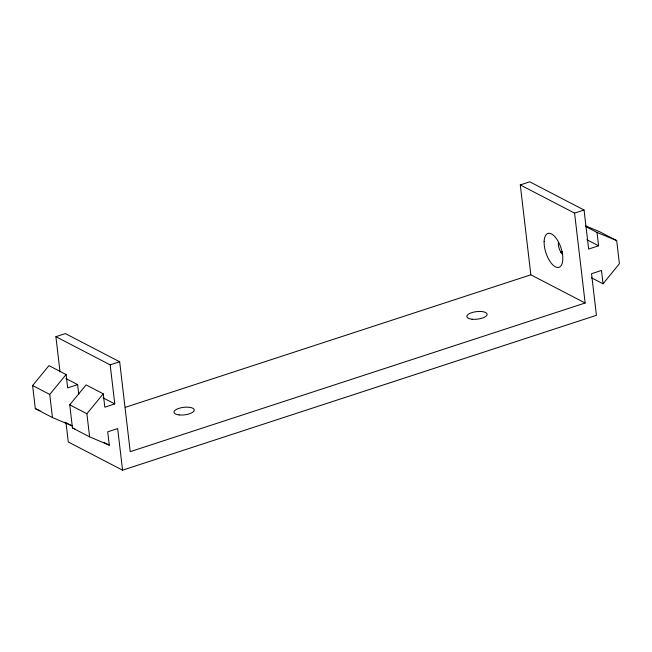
<?xml version="1.0" encoding="UTF-8"?>
<svg xmlns="http://www.w3.org/2000/svg" width="652" height="652" viewBox="0 0 652 652"><rect width="100%" height="100%" fill="white"/><g stroke="black" fill="none" stroke-linecap="round" stroke-linejoin="round"><path stroke-width="0.98" d="M591.323 277.719L603.059 283.807L619.4 263.701L616.686 240.588L599.538 231.688L585.496 225.869M64.923 422.137L72.144 425.886L52.462 417.557L35.314 408.649L32.6 385.536L48.965 365.625L66.113 374.525L67.678 387.875L77.629 384.623L78.786 394.484M52.462 417.557L49.739 394.444L66.113 374.525M603.059 283.807L601.486 270.458L591.535 273.71L596.425 315.315L122.56 470.173L117.67 428.568L107.719 431.82L109.283 445.177L89.601 436.84L72.454 427.94L69.74 404.827L86.113 384.908L103.252 393.816L104.817 407.166L114.768 403.914L110.188 364.875L55.901 336.685L60.017 371.721M89.601 436.84L86.887 413.727L103.252 393.816M55.901 336.685L65.379 333.588L119.666 361.778L130.221 451.665L585.137 303.001L574.575 213.114L520.288 184.923L530.85 274.81L585.137 303.001M520.288 184.923L529.766 181.826L584.053 210.017L588.642 249.056L598.593 245.804L597.02 232.446L586.197 226.823M110.188 364.875L119.666 361.778M574.575 213.114L584.053 210.017M560.728 252.348L562.537 251.762M125.298 407.345L530.85 274.81M597.02 232.446L616.686 240.588M35.314 408.649L40 410.638M72.454 427.94L75.273 429.13M586.857 239.708L598.593 245.804M65.901 378.535L77.629 384.623M103.04 397.826L114.768 403.914M32.6 385.536L49.739 394.444M69.74 404.827L86.887 413.727M103.872 442.366L109.283 445.177M122.56 470.173L68.273 441.983L66.064 423.164M562.692 254.606A8.908 3.961 71.9 0 1 558.283 242.862M544.135 241.542A17.808 7.922 71.9 0 0 557.696 267.491A17.808 7.922 71.9 0 0 558.568 242.12A17.808 7.922 71.9 0 0 544.135 241.542M472.04 319.219A10.245 3.79 -6.7 0 0 487.142 314.28A10.245 3.79 -6.7 0 0 471.706 312.658A10.245 3.79 -6.7 0 0 472.04 319.219M179.186 414.925A10.245 3.79 -6.7 0 0 194.288 409.986A10.245 3.79 -6.7 0 0 178.852 408.364A10.245 3.79 -6.7 0 0 179.186 414.925"/></g></svg>
